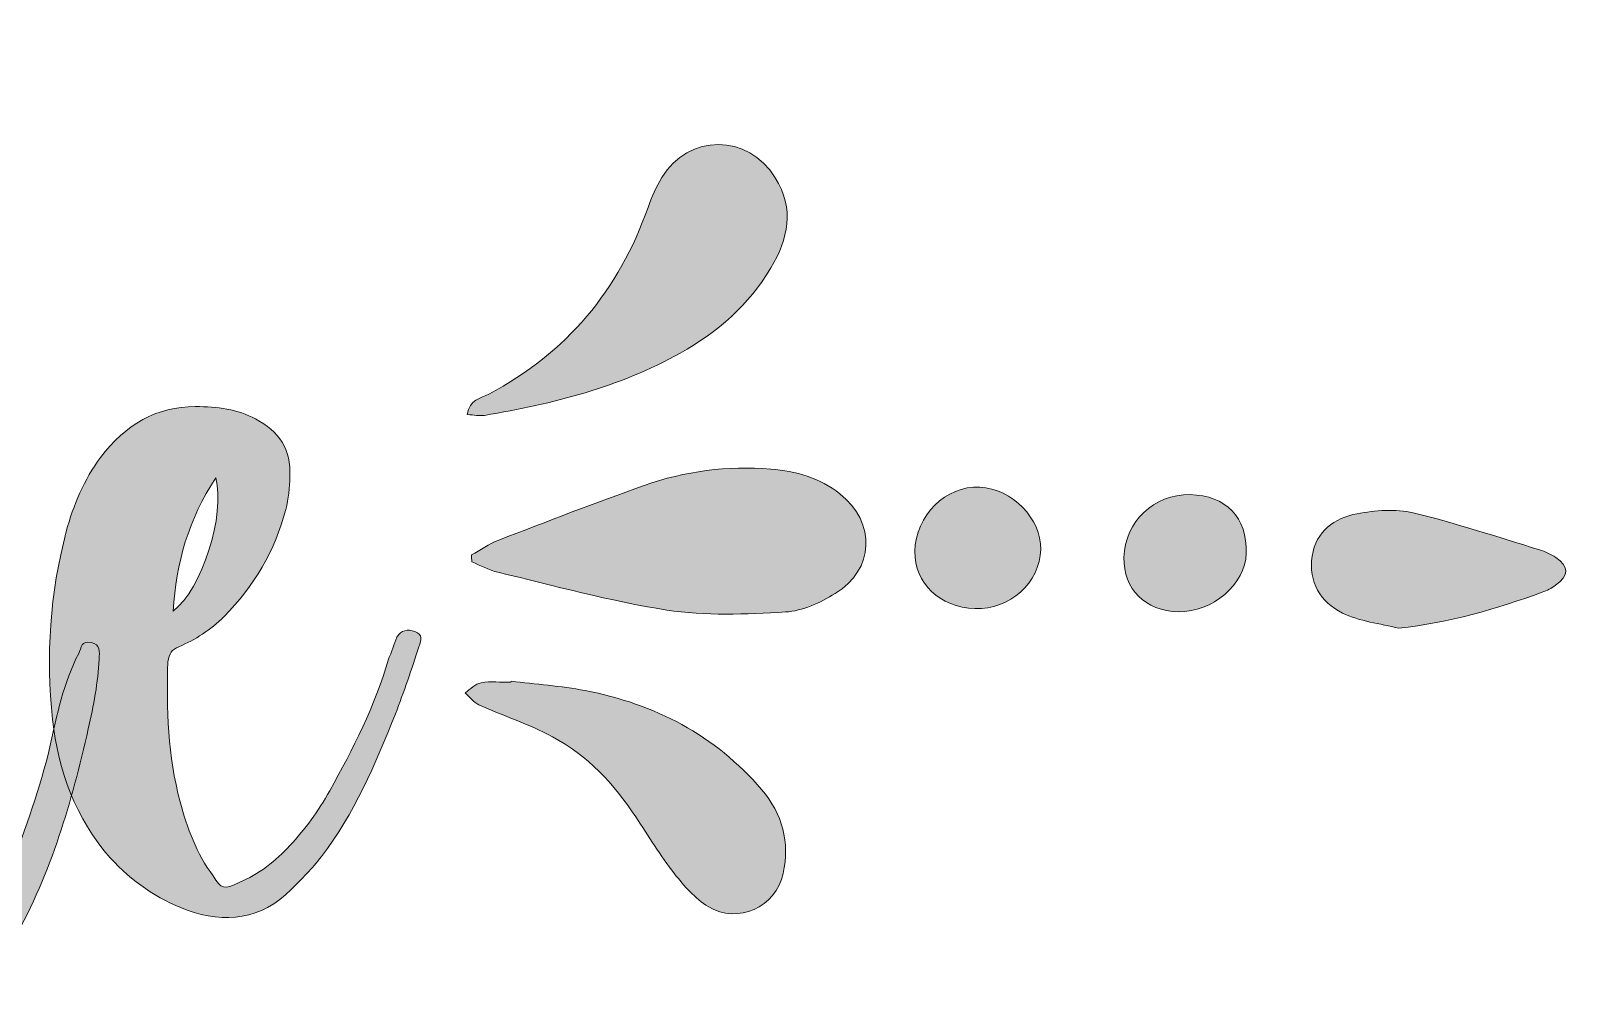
# Model space of a CAD drawing. Header units: inches. Extents: x 157 to 923, y -881 to -199.
# Drawn here: x 576 to 923.4, y -417.4 to -198.8 of the extents above; entities that cross this region are included whole.
import ezdxf

# ---------------------------------------------------------------- set-up
doc = ezdxf.new("R2010")
doc.units = ezdxf.units.IN
doc.header["$MEASUREMENT"] = 0
doc.layers.add('Layer 1', color=7, linetype='Continuous')

# ---------------------------------------------------------------- blocks, each defined once
blk = doc.blocks.new('block 4')
at = {"layer": 'Layer 1', "true_color": 0xffffff}
h = blk.add_hatch(color=7, dxfattribs=at)
h.dxf.hatch_style = 2
edge = h.paths.add_edge_path()
edge.add_spline(control_points=[(545.05, -379), (545.97, -386.74), (547.52, -394.48), (549.69, -401.92), (550.31, -404.39), (551.55, -406.25), (552.79, -408.42), (554.03, -409.97), (555.26, -409.97), (556.81, -409.04), (561.77, -406.25), (564.56, -401.6), (567.34, -396.96), (568.89, -394.17), (570.44, -390.77), (571.68, -387.67), (574.77, -378.69), (578.18, -369.71), (580.35, -360.42), (581.9, -353.3), (583.45, -345.86), (586.85, -339.36), (587.47, -338.12), (587.47, -336.26), (589.64, -336.88), (591.81, -337.19), (591.5, -339.05), (591.5, -340.6), (591.19, -345.86), (590.26, -351.13), (589.02, -356.39), (585.3, -372.8), (580.66, -388.91), (572.3, -403.77), (570.13, -407.8), (567.34, -411.21), (563.32, -413.68), (557.43, -417.4), (551.24, -416.16), (545.35, -413.99), (538.54, -411.21), (533.59, -405.94), (530.18, -399.13), (526.77, -392.01), (524.92, -384.88), (523.68, -377.14), (519.96, -357.01), (520.58, -336.88), (521.51, -316.75), (521.82, -305.6), (522.75, -294.45), (523.37, -283.31), (525.23, -261.94), (526.77, -240.26), (531.11, -219.2), (531.73, -216.41), (531.42, -216.1), (528.32, -215.79), (522.13, -215.49), (519.65, -212.39), (519.65, -206.19), (519.65, -203.1), (520.89, -201.55), (523.99, -200.62), (527.7, -200), (531.11, -199.07), (534.83, -199.07), (544.43, -198.76), (553.72, -199.07), (563.32, -199.69), (565.79, -200), (567.65, -200.62), (569.2, -202.79), (571.99, -206.5), (572.61, -210.84), (571.37, -215.49), (570.75, -217.96), (568.58, -218.27), (566.41, -218.27), (562.39, -218.27), (562.39, -218.27), (560.84, -222.3), (558.36, -229.11), (557.12, -236.54), (555.58, -243.98), (551.55, -264.11), (548.76, -284.24), (546.59, -304.67), (545.35, -317.06), (544.74, -329.45), (544.12, -340.6), (543.81, -354.22), (543.19, -366.61), (545.05, -379)], knot_values=[0, 0, 0, 0, 1, 1, 1, 2, 2, 2, 3, 3, 3, 4, 4, 4, 5, 5, 5, 6, 6, 6, 7, 7, 7, 8, 8, 8, 9, 9, 9, 10, 10, 10, 11, 11, 11, 12, 12, 12, 13, 13, 13, 14, 14, 14, 15, 15, 15, 16, 16, 16, 17, 17, 17, 18, 18, 18, 19, 19, 19, 20, 20, 20, 21, 21, 21, 22, 22, 22, 23, 23, 23, 24, 24, 24, 25, 25, 25, 26, 26, 26, 27, 27, 27, 28, 28, 28, 29, 29, 29, 30, 30, 30, 31, 31, 31, 31], degree=3, periodic=1)
h = blk.add_hatch(color=7, dxfattribs=at)
h.dxf.hatch_style = 2
edge = h.paths.add_edge_path()
edge.add_spline(control_points=[(626.8, -286.4), (632.06, -289.19), (634.85, -293.22), (634.54, -299.41), (634.54, -301.89), (634.23, -304.36), (633.61, -306.84), (631.13, -316.13), (626.49, -324.18), (619.67, -331), (616.58, -334.09), (613.17, -336.26), (609.45, -337.81), (607.91, -338.43), (607.28, -339.36), (606.98, -341.22), (606.67, -351.75), (606.98, -362.59), (609.76, -372.8), (611.31, -378.69), (613.48, -384.57), (617.19, -389.53), (619.06, -392.62), (619.67, -392.62), (623.08, -391.07), (627.42, -389.22), (631.44, -386.12), (634.54, -382.71), (637.95, -379), (641.04, -374.97), (643.52, -370.33), (648.78, -361.04), (653.74, -351.13), (656.83, -340.6), (657.45, -339.05), (658.07, -337.19), (658.69, -335.64), (659.62, -334.09), (661.17, -333.78), (662.72, -334.4), (664.58, -335.02), (664.27, -336.26), (663.65, -337.81), (662.1, -342.77), (660.24, -348.03), (658.38, -352.98), (653.74, -364.44), (649.09, -375.59), (641.66, -385.19), (639.49, -387.98), (637.33, -390.15), (634.85, -392.62), (628.04, -399.44), (619.98, -400.37), (611.31, -397.27), (604.5, -394.79), (598.92, -390.77), (593.97, -385.5), (586.23, -376.52), (582.2, -365.99), (580.96, -354.22), (579.42, -339.98), (580.34, -325.73), (584.06, -311.8), (585.61, -305.91), (588.09, -300.03), (591.8, -295.07), (597.38, -287.64), (604.5, -283.61), (613.17, -283.61), (618.13, -283.61), (622.77, -284.24), (626.8, -286.4)], knot_values=[0, 0, 0, 0, 1, 1, 1, 2, 2, 2, 3, 3, 3, 4, 4, 4, 5, 5, 5, 6, 6, 6, 7, 7, 7, 8, 8, 8, 9, 9, 9, 10, 10, 10, 11, 11, 11, 12, 12, 12, 13, 13, 13, 14, 14, 14, 15, 15, 15, 16, 16, 16, 17, 17, 17, 18, 18, 18, 19, 19, 19, 20, 20, 20, 21, 21, 21, 22, 22, 22, 23, 23, 23, 24, 24, 24, 24], degree=3, periodic=1)
edge = h.paths.add_edge_path()
edge.add_spline(control_points=[(617.81, -299.72), (611.62, -309.01), (608.83, -318.92), (608.22, -329.76), (614.72, -324.8), (619.98, -308.08), (617.81, -299.72)], knot_values=[0, 0, 0, 0, 1, 1, 1, 2, 2, 2, 2], degree=3, periodic=1)
at = {"layer": 'Layer 1', "lineweight": 0}
for points, knots in [([(545.05, -379), (545.97, -386.74), (547.52, -394.48), (549.69, -401.92), (550.31, -404.39), (551.55, -406.25), (552.79, -408.42), (554.03, -409.97), (555.26, -409.97), (556.81, -409.04), (561.77, -406.25), (564.56, -401.6), (567.34, -396.96), (568.89, -394.17), (570.44, -390.77), (571.68, -387.67), (574.77, -378.69), (578.18, -369.71), (580.35, -360.42), (581.9, -353.3), (583.45, -345.86), (586.85, -339.36), (587.47, -338.12), (587.47, -336.26), (589.64, -336.88), (591.81, -337.19), (591.5, -339.05), (591.5, -340.6), (591.19, -345.86), (590.26, -351.13), (589.02, -356.39), (585.3, -372.8), (580.66, -388.91), (572.3, -403.77), (570.13, -407.8), (567.34, -411.21), (563.32, -413.68), (557.43, -417.4), (551.24, -416.16), (545.35, -413.99), (538.54, -411.21), (533.59, -405.94), (530.18, -399.13), (526.77, -392.01), (524.92, -384.88), (523.68, -377.14), (519.96, -357.01), (520.58, -336.88), (521.51, -316.75), (521.82, -305.6), (522.75, -294.45), (523.37, -283.31), (525.23, -261.94), (526.77, -240.26), (531.11, -219.2), (531.73, -216.41), (531.42, -216.1), (528.32, -215.79), (522.13, -215.49), (519.65, -212.39), (519.65, -206.19), (519.65, -203.1), (520.89, -201.55), (523.99, -200.62), (527.7, -200), (531.11, -199.07), (534.83, -199.07), (544.43, -198.76), (553.72, -199.07), (563.32, -199.69), (565.79, -200), (567.65, -200.62), (569.2, -202.79), (571.99, -206.5), (572.61, -210.84), (571.37, -215.49), (570.75, -217.96), (568.58, -218.27), (566.41, -218.27), (562.39, -218.27), (562.39, -218.27), (560.84, -222.3), (558.36, -229.11), (557.12, -236.54), (555.58, -243.98), (551.55, -264.11), (548.76, -284.24), (546.59, -304.67), (545.35, -317.06), (544.74, -329.45), (544.12, -340.6), (543.81, -354.22), (543.19, -366.61), (545.05, -379)], [0, 0, 0, 0, 1, 1, 1, 2, 2, 2, 3, 3, 3, 4, 4, 4, 5, 5, 5, 6, 6, 6, 7, 7, 7, 8, 8, 8, 9, 9, 9, 10, 10, 10, 11, 11, 11, 12, 12, 12, 13, 13, 13, 14, 14, 14, 15, 15, 15, 16, 16, 16, 17, 17, 17, 18, 18, 18, 19, 19, 19, 20, 20, 20, 21, 21, 21, 22, 22, 22, 23, 23, 23, 24, 24, 24, 25, 25, 25, 26, 26, 26, 27, 27, 27, 28, 28, 28, 29, 29, 29, 30, 30, 30, 31, 31, 31, 31]), ([(626.8, -286.4), (632.06, -289.19), (634.85, -293.22), (634.54, -299.41), (634.54, -301.89), (634.23, -304.36), (633.61, -306.84), (631.13, -316.13), (626.49, -324.18), (619.67, -331), (616.58, -334.09), (613.17, -336.26), (609.45, -337.81), (607.91, -338.43), (607.28, -339.36), (606.98, -341.22), (606.67, -351.75), (606.98, -362.59), (609.76, -372.8), (611.31, -378.69), (613.48, -384.57), (617.19, -389.53), (619.06, -392.62), (619.67, -392.62), (623.08, -391.07), (627.42, -389.22), (631.44, -386.12), (634.54, -382.71), (637.95, -379), (641.04, -374.97), (643.52, -370.33), (648.78, -361.04), (653.74, -351.13), (656.83, -340.6), (657.45, -339.05), (658.07, -337.19), (658.69, -335.64), (659.62, -334.09), (661.17, -333.78), (662.72, -334.4), (664.58, -335.02), (664.27, -336.26), (663.65, -337.81), (662.1, -342.77), (660.24, -348.03), (658.38, -352.98), (653.74, -364.44), (649.09, -375.59), (641.66, -385.19), (639.49, -387.98), (637.33, -390.15), (634.85, -392.62), (628.04, -399.44), (619.98, -400.37), (611.31, -397.27), (604.5, -394.79), (598.92, -390.77), (593.97, -385.5), (586.23, -376.52), (582.2, -365.99), (580.96, -354.22), (579.42, -339.98), (580.34, -325.73), (584.06, -311.8), (585.61, -305.91), (588.09, -300.03), (591.8, -295.07), (597.38, -287.64), (604.5, -283.61), (613.17, -283.61), (618.13, -283.61), (622.77, -284.24), (626.8, -286.4)], [0, 0, 0, 0, 1, 1, 1, 2, 2, 2, 3, 3, 3, 4, 4, 4, 5, 5, 5, 6, 6, 6, 7, 7, 7, 8, 8, 8, 9, 9, 9, 10, 10, 10, 11, 11, 11, 12, 12, 12, 13, 13, 13, 14, 14, 14, 15, 15, 15, 16, 16, 16, 17, 17, 17, 18, 18, 18, 19, 19, 19, 20, 20, 20, 21, 21, 21, 22, 22, 22, 23, 23, 23, 24, 24, 24, 24]), ([(617.81, -299.72), (611.62, -309.01), (608.83, -318.92), (608.22, -329.76), (614.72, -324.8), (619.98, -308.08), (617.81, -299.72)], [0, 0, 0, 0, 1, 1, 1, 2, 2, 2, 2])]:
    blk.add_open_spline(points, degree=3, knots=knots, dxfattribs=at)
blk = doc.blocks.new('block 8')
at = {"layer": 'Layer 1', "true_color": 0xffffff}
h = blk.add_hatch(color=7, dxfattribs=at)
h.dxf.hatch_style = 2
edge = h.paths.add_edge_path()
edge.add_spline(control_points=[(675.63, -318.68), (677.57, -319.47), (679.45, -320.53), (681.47, -321.01), (694.15, -324), (706.76, -327.53), (719.61, -329.53), (728.37, -330.89), (737.5, -330.47), (746.42, -329.97), (750.25, -329.76), (754.28, -327.87), (757.65, -325.82), (766.55, -320.41), (766.93, -309.86), (758.73, -303.31), (754.18, -299.68), (748.78, -298.17), (743.09, -297.71), (733.32, -296.94), (723.73, -298.16), (714.52, -301.42), (703.51, -305.32), (692.6, -309.55), (681.7, -313.76), (679.53, -314.59), (677.57, -315.97), (675.52, -317.1), (675.56, -317.63), (675.59, -318.15), (675.63, -318.68)], knot_values=[0, 0, 0, 0, 1, 1, 1, 2, 2, 2, 3, 3, 3, 4, 4, 4, 5, 5, 5, 6, 6, 6, 7, 7, 7, 8, 8, 8, 9, 9, 9, 10, 10, 10, 10], degree=3, periodic=1)
at = {"layer": 'Layer 1', "lineweight": 0}
blk.add_open_spline([(675.63, -318.68), (677.57, -319.47), (679.45, -320.53), (681.47, -321.01), (694.15, -324), (706.76, -327.53), (719.61, -329.53), (728.37, -330.89), (737.5, -330.47), (746.42, -329.97), (750.25, -329.76), (754.28, -327.87), (757.65, -325.82), (766.55, -320.41), (766.93, -309.86), (758.73, -303.31), (754.18, -299.68), (748.78, -298.17), (743.09, -297.71), (733.32, -296.94), (723.73, -298.16), (714.52, -301.42), (703.51, -305.32), (692.6, -309.55), (681.7, -313.76), (679.53, -314.59), (677.57, -315.97), (675.52, -317.1), (675.56, -317.63), (675.59, -318.15), (675.63, -318.68)], degree=3, knots=[0, 0, 0, 0, 1, 1, 1, 2, 2, 2, 3, 3, 3, 4, 4, 4, 5, 5, 5, 6, 6, 6, 7, 7, 7, 8, 8, 8, 9, 9, 9, 10, 10, 10, 10], dxfattribs=at)
blk = doc.blocks.new('block 9')
at = {"layer": 'Layer 1', "true_color": 0xffffff}
h = blk.add_hatch(color=7, dxfattribs=at)
h.dxf.hatch_style = 2
edge = h.paths.add_edge_path()
edge.add_spline(control_points=[(674.59, -285.4), (676.09, -285.49), (677.34, -285.78), (678.5, -285.59), (693.89, -282.98), (708.91, -279.24), (722.69, -271.53), (731.12, -266.81), (738.18, -260.65), (743.13, -252.3), (747.02, -245.75), (748.55, -239.03), (744.13, -231.93), (737.95, -222.01), (724.58, -221.89), (718.49, -231.9), (717.22, -233.99), (716.23, -236.31), (715.41, -238.64), (708.81, -257.28), (697.09, -271.51), (679.48, -280.77), (677.68, -281.72), (675.05, -282), (674.59, -285.4)], knot_values=[0, 0, 0, 0, 1, 1, 1, 2, 2, 2, 3, 3, 3, 4, 4, 4, 5, 5, 5, 6, 6, 6, 7, 7, 7, 8, 8, 8, 8], degree=3, periodic=1)
at = {"layer": 'Layer 1', "lineweight": 0}
blk.add_open_spline([(674.59, -285.4), (676.09, -285.49), (677.34, -285.78), (678.5, -285.59), (693.89, -282.98), (708.91, -279.24), (722.69, -271.53), (731.12, -266.81), (738.18, -260.65), (743.13, -252.3), (747.02, -245.75), (748.55, -239.03), (744.13, -231.93), (737.95, -222.01), (724.58, -221.89), (718.49, -231.9), (717.22, -233.99), (716.23, -236.31), (715.41, -238.64), (708.81, -257.28), (697.09, -271.51), (679.48, -280.77), (677.68, -281.72), (675.05, -282), (674.59, -285.4)], degree=3, knots=[0, 0, 0, 0, 1, 1, 1, 2, 2, 2, 3, 3, 3, 4, 4, 4, 5, 5, 5, 6, 6, 6, 7, 7, 7, 8, 8, 8, 8], dxfattribs=at)
blk = doc.blocks.new('block 10')
at = {"layer": 'Layer 1', "true_color": 0xffffff}
h = blk.add_hatch(color=7, dxfattribs=at)
h.dxf.hatch_style = 2
edge = h.paths.add_edge_path()
edge.add_spline(control_points=[(684.44, -345.85), (682.19, -345.85), (679.89, -345.58), (677.71, -345.96), (676.41, -346.19), (675.28, -347.44), (674.08, -348.24), (675.12, -349.16), (676.02, -350.41), (677.23, -350.96), (682.73, -353.43), (688.54, -355.29), (693.83, -358.14), (701.68, -362.38), (707.72, -368.78), (712.63, -376.22), (715.49, -380.54), (718.2, -384.98), (721.37, -389.06), (723.54, -391.85), (726.04, -394.69), (729.01, -396.49), (735.67, -400.53), (744.26, -396.63), (745.92, -388.99), (747.43, -381.98), (745.74, -375.59), (741.04, -370.08), (730.51, -357.74), (716.92, -350.75), (701.2, -347.72), (695.69, -346.66), (690.05, -346.28), (684.47, -345.58), (684.46, -345.67), (684.45, -345.76), (684.44, -345.85)], knot_values=[0, 0, 0, 0, 1, 1, 1, 2, 2, 2, 3, 3, 3, 4, 4, 4, 5, 5, 5, 6, 6, 6, 7, 7, 7, 8, 8, 8, 9, 9, 9, 10, 10, 10, 11, 11, 11, 12, 12, 12, 12], degree=3, periodic=1)
at = {"layer": 'Layer 1', "lineweight": 0}
blk.add_open_spline([(684.44, -345.85), (682.19, -345.85), (679.89, -345.58), (677.71, -345.96), (676.41, -346.19), (675.28, -347.44), (674.08, -348.24), (675.12, -349.16), (676.02, -350.41), (677.23, -350.96), (682.73, -353.43), (688.54, -355.29), (693.83, -358.14), (701.68, -362.38), (707.72, -368.78), (712.63, -376.22), (715.49, -380.54), (718.2, -384.98), (721.37, -389.06), (723.54, -391.85), (726.04, -394.69), (729.01, -396.49), (735.67, -400.53), (744.26, -396.63), (745.92, -388.99), (747.43, -381.98), (745.74, -375.59), (741.04, -370.08), (730.51, -357.74), (716.92, -350.75), (701.2, -347.72), (695.69, -346.66), (690.05, -346.28), (684.47, -345.58), (684.46, -345.67), (684.45, -345.76), (684.44, -345.85)], degree=3, knots=[0, 0, 0, 0, 1, 1, 1, 2, 2, 2, 3, 3, 3, 4, 4, 4, 5, 5, 5, 6, 6, 6, 7, 7, 7, 8, 8, 8, 9, 9, 9, 10, 10, 10, 11, 11, 11, 12, 12, 12, 12], dxfattribs=at)
blk = doc.blocks.new('block 11')
at = {"layer": 'Layer 1', "true_color": 0xffffff}
h = blk.add_hatch(color=7, dxfattribs=at)
h.dxf.hatch_style = 2
edge = h.paths.add_edge_path()
edge.add_spline(control_points=[(884.92, -333.65), (896.32, -332.42), (906.87, -329.25), (917.29, -325.53), (918.34, -325.16), (919.36, -324.6), (920.26, -323.95), (923.36, -321.75), (923.39, -319.72), (920.33, -317.68), (919.21, -316.94), (917.96, -316.32), (916.68, -315.93), (907.21, -313.06), (897.8, -309.9), (888.18, -307.61), (884.17, -306.65), (879.61, -307.04), (875.49, -307.8), (870.36, -308.74), (866.23, -311.74), (865.35, -317.36), (864.43, -323.18), (867.28, -327.75), (872.18, -330.21), (876.03, -332.14), (880.64, -332.56), (884.92, -333.65)], knot_values=[0, 0, 0, 0, 1, 1, 1, 2, 2, 2, 3, 3, 3, 4, 4, 4, 5, 5, 5, 6, 6, 6, 7, 7, 7, 8, 8, 8, 9, 9, 9, 9], degree=3, periodic=1)
at = {"layer": 'Layer 1', "lineweight": 0}
blk.add_open_spline([(884.92, -333.65), (896.32, -332.42), (906.87, -329.25), (917.29, -325.53), (918.34, -325.16), (919.36, -324.6), (920.26, -323.95), (923.36, -321.75), (923.39, -319.72), (920.33, -317.68), (919.21, -316.94), (917.96, -316.32), (916.68, -315.93), (907.21, -313.06), (897.8, -309.9), (888.18, -307.61), (884.17, -306.65), (879.61, -307.04), (875.49, -307.8), (870.36, -308.74), (866.23, -311.74), (865.35, -317.36), (864.43, -323.18), (867.28, -327.75), (872.18, -330.21), (876.03, -332.14), (880.64, -332.56), (884.92, -333.65)], degree=3, knots=[0, 0, 0, 0, 1, 1, 1, 2, 2, 2, 3, 3, 3, 4, 4, 4, 5, 5, 5, 6, 6, 6, 7, 7, 7, 8, 8, 8, 9, 9, 9, 9], dxfattribs=at)
blk = doc.blocks.new('block 12')
at = {"layer": 'Layer 1', "true_color": 0xffffff}
h = blk.add_hatch(color=7, dxfattribs=at)
h.dxf.hatch_style = 2
edge = h.paths.add_edge_path()
edge.add_spline(control_points=[(804.05, -315.85), (804.21, -308.91), (797.64, -302.19), (790.31, -301.8), (782.67, -301.39), (775.76, -308.22), (775.65, -316.3), (775.54, -323.5), (781.22, -328.91), (789.22, -329.21), (797.11, -329.52), (803.88, -323.42), (804.05, -315.85)], knot_values=[0, 0, 0, 0, 1, 1, 1, 2, 2, 2, 3, 3, 3, 4, 4, 4, 4], degree=3, periodic=1)
at = {"layer": 'Layer 1', "lineweight": 0}
blk.add_open_spline([(804.05, -315.85), (804.21, -308.91), (797.64, -302.19), (790.31, -301.8), (782.67, -301.39), (775.76, -308.22), (775.65, -316.3), (775.54, -323.5), (781.22, -328.91), (789.22, -329.21), (797.11, -329.52), (803.88, -323.42), (804.05, -315.85)], degree=3, knots=[0, 0, 0, 0, 1, 1, 1, 2, 2, 2, 3, 3, 3, 4, 4, 4, 4], dxfattribs=at)
blk = doc.blocks.new('block 13')
at = {"layer": 'Layer 1', "true_color": 0xffffff}
h = blk.add_hatch(color=7, dxfattribs=at)
h.dxf.hatch_style = 2
edge = h.paths.add_edge_path()
edge.add_spline(control_points=[(837.78, -303.49), (829.58, -303.38), (823.09, -309.54), (822.86, -317.67), (822.65, -324.79), (827.68, -329.79), (835.16, -329.92), (842.87, -330.05), (850.24, -323.72), (850.46, -316.77), (850.72, -308.64), (845.92, -303.61), (837.78, -303.49)], knot_values=[0, 0, 0, 0, 1, 1, 1, 2, 2, 2, 3, 3, 3, 4, 4, 4, 4], degree=3, periodic=1)
at = {"layer": 'Layer 1', "lineweight": 0}
blk.add_open_spline([(837.78, -303.49), (829.58, -303.38), (823.09, -309.54), (822.86, -317.67), (822.65, -324.79), (827.68, -329.79), (835.16, -329.92), (842.87, -330.05), (850.24, -323.72), (850.46, -316.77), (850.72, -308.64), (845.92, -303.61), (837.78, -303.49)], degree=3, knots=[0, 0, 0, 0, 1, 1, 1, 2, 2, 2, 3, 3, 3, 4, 4, 4, 4], dxfattribs=at)
blk = doc.blocks.new('block 7')
at = {"layer": 'Layer 1'}
for name in ['block 9', 'block 8', 'block 12', 'block 13', 'block 11', 'block 10']:
    blk.add_blockref(name, (0, 0), dxfattribs=at)
blk = doc.blocks.new('block 2')
at = {"layer": 'Layer 1'}
for name in ['block 4', 'block 7']:
    blk.add_blockref(name, (0, 0), dxfattribs=at)

msp = doc.modelspace()

# ---------------------------------------------------------------- block references
at = {"layer": 'Layer 1'}
msp.add_blockref('block 2', (0, 0), dxfattribs=at)

doc.saveas('drawing.dxf')
